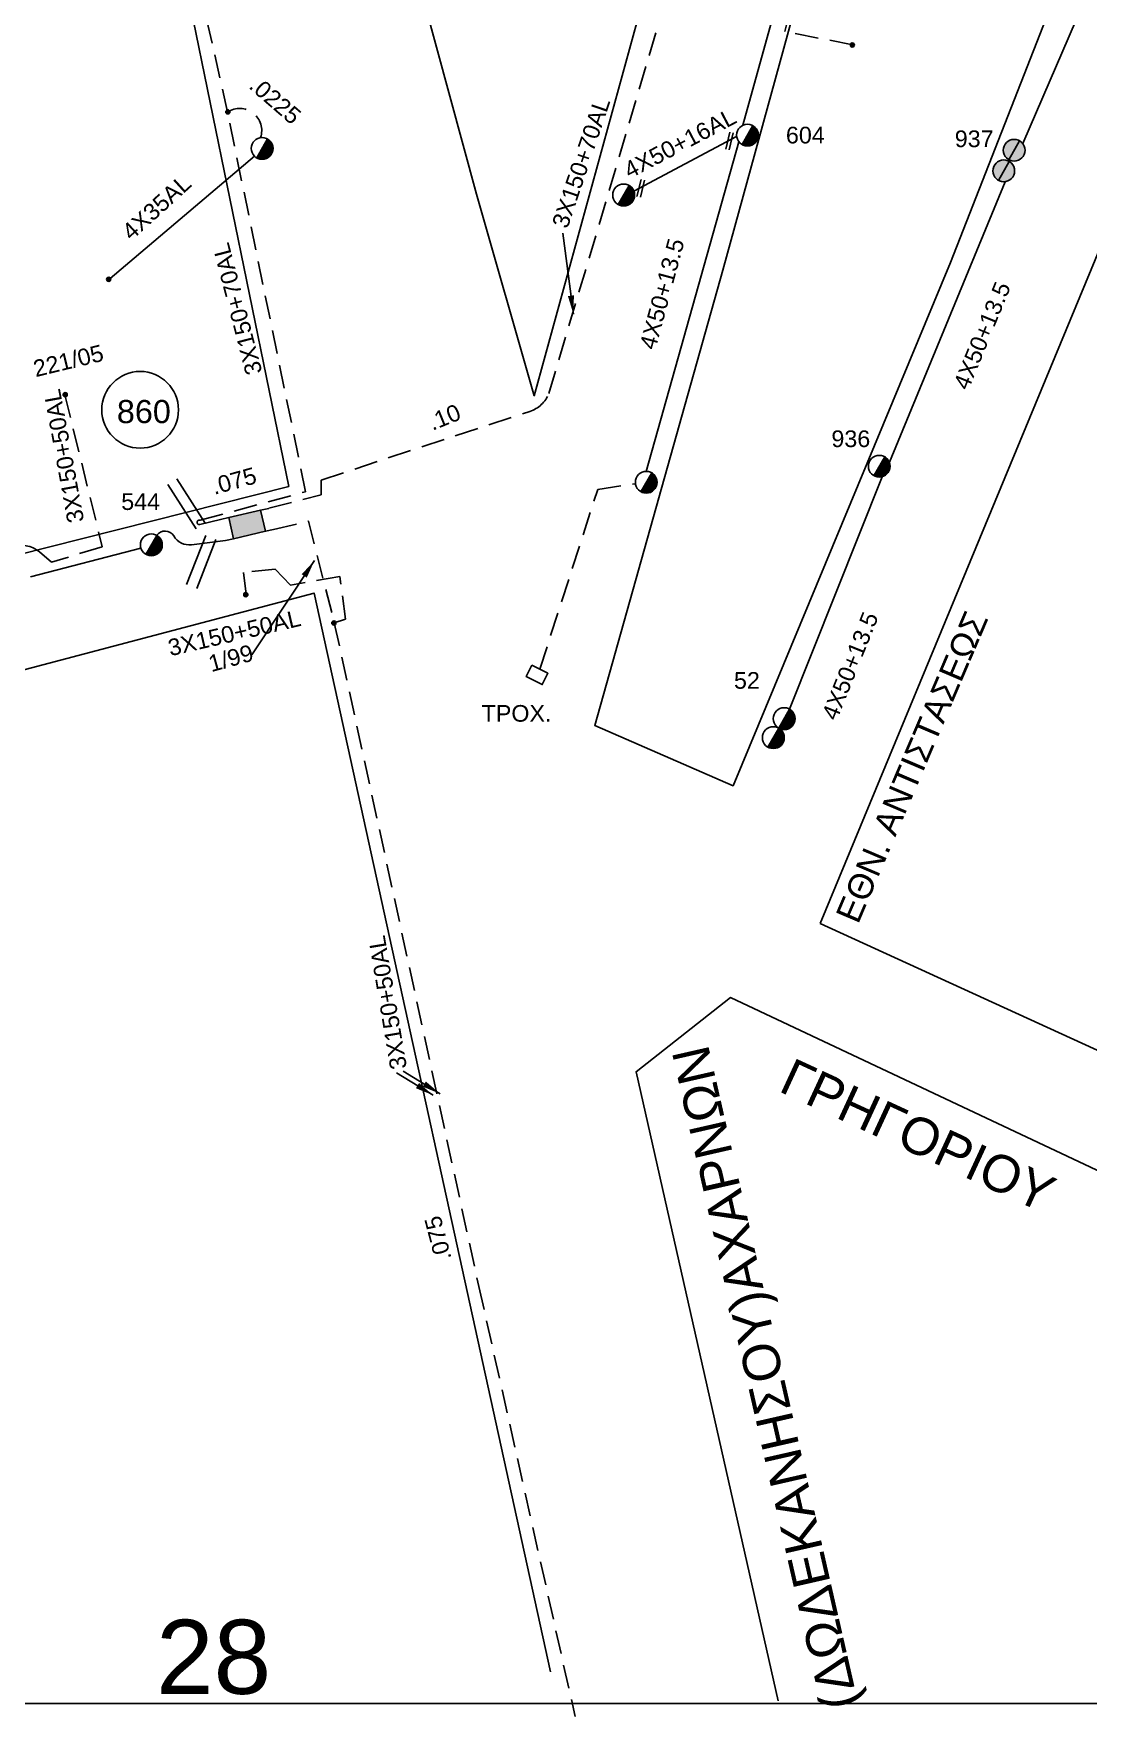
# Model space of a CAD drawing. Header units: millimetres. Extents: x 1905 to 5666, y 713 to 3158.
# Drawn here: x 2547.9 to 2661.7, y 735.3 to 917 of the extents above; entities that cross this region are included whole.
import ezdxf
from ezdxf.enums import TextEntityAlignment as Align

# ---------------------------------------------------------------- set-up
doc = ezdxf.new("R2010")
doc.units = ezdxf.units.MM
doc.linetypes.add('DASHED', pattern=[19.05, 12.7, -6.35])
for name, color, linetype in [('Link Box 4 Διευθύνσεων', 7, 'Continuous'), ('Γέφυρες Εναερίου Δικτύου', 7, 'Continuous'), ('Γυμνά εναέρια ΧΤ (3Φ)   4x35AL', 7, 'Continuous'), ('Γυμνά εναέρια ΧΤ και ΦΟΠ (3Φ)   4x50+16AL', 7, 'Continuous'), ('Επιγραφές - Σχήματα', 7, 'Continuous'), ('Επιτοίχιο Κουτί', 7, 'Continuous'), ('Καλώδια ΧΤ   3x150+50AL', 7, 'DASHED'), ('Καλώδια ΧΤ   3x150+70AL', 7, 'DASHED'), ('Καλώδια ΧΤ   4x50+13.5', 7, 'Continuous'), ('Μηχανική τομή', 7, 'Continuous'), ('Στύλος Ξύλινος', 7, 'Continuous'), ('Στύλος Ξύλινος @ 1', 7, 'Continuous'), ('Στύλος ΦΜ', 7, 'Continuous'), ('Στύλος ΦΜ @ 1', 7, 'Continuous'), ('Συνδέσεις', 7, 'Continuous'), ('Τομή', 7, 'Continuous'), ('Υπόβαθρο ΔΕΗ', 7, 'Continuous'), ('Υπόγεια Καλώδια Δικτύου ΧΤ   .075', 7, 'DASHED'), ('Υπόγεια Καλώδια Δικτύου ΧΤ   .10', 7, 'DASHED'), ('Υπόγεια Καλώδια Δικτύου ΧΤ   .15', 7, 'DASHED'), ('Υπόγεια καλώδια Παροχών ΧΤ   .0225', 7, 'DASHED')]:
    doc.layers.add(name, color=color, linetype=linetype)
doc.styles.get("Standard").update_dxf_attribs({"font": 'arial.ttf'})
doc.linetypes.add('SYN_LINE', pattern='A,0.5,-0.0001,["/\\/\\/\\/",Standard,S=0.1,R=0,X=0,Y=-0.05],-0.25', length=0.7501)
doc.dimstyles.new('ISO-25', dxfattribs={"dimtxt": 2.5, "dimasz": 2.5, "dimexe": 1.25, "dimexo": 0.625, "dimtad": 1, "dimtxsty": 'Standard', "dimcen": 2.5, "dimadec": 0, "dimazin": 0, "dimtfac": 1, "dimtmove": 0, "dimatfit": 3, "dimfxl": 1, "dimarcsym": 0})

# ---------------------------------------------------------------- blocks, each defined once
blk = doc.blocks.new('ΥΠΑΡΧΩΝ ΤΣΙΜΕΝΤΕΝΙΟΣ ΣΤΥΛΟΣ')
at = {"layer": 'Στύλος ΦΜ'}
blk.add_hatch(color=7, dxfattribs=at).paths.add_polyline_path([(-1.29, -2.28, 0.574793), (2.62, 0, 0.268822), (1.3, 2.27)])
at = {"layer": 'Στύλος ΦΜ', "color": 7}
blk.add_line((-1.29, -2.28), (1.3, 2.27), dxfattribs=at)
blk.add_circle((0, 0), 2.62, dxfattribs=at)
at = {"layer": 'Στύλος ΦΜ', "flags": 4}
for tag, p in [('ΑΡΙΘΜΟΣ', (-4.68, 8.05)), ('ΤΥΠΟΣ', (-4.91, 3.03))]:
    blk.add_attdef(tag, p, '', height=4, dxfattribs=at)
blk = doc.blocks.new('ΥΠΑΡΧΩΝ ΞΥΛΙΝΟΣ ΣΤΥΛΟΣ')
at = {"layer": 'Στύλος Ξύλινος'}
h = blk.add_hatch(color=7, dxfattribs=at)
h.paths.add_polyline_path([(-2.62, 0, 0.270008), (-1.29, -2.28), (1.3, 2.27, 0.576266)])
h.paths.add_polyline_path([(-1.29, -2.28, 0.574793), (2.62, 0, 0.268822), (1.3, 2.27)])
at = {"layer": 'Στύλος Ξύλινος', "color": 7}
blk.add_line((-1.29, -2.28), (1.3, 2.27), dxfattribs=at)
blk.add_circle((0, 0), 2.62, dxfattribs=at)
at = {"layer": 'Στύλος Ξύλινος', "flags": 4}
for tag, p in [('ΑΡΙΘΜΟΣ', (-4.91, 8.6)), ('ΤΥΠΟΣ', (-4.85, 3.39))]:
    blk.add_attdef(tag, p, '', height=4, dxfattribs=at)
blk = doc.blocks.new('LINK BOX 4 ΑΝΑΧΩΡΗΣΕΩΝ')
at = {"layer": 'Link Box 4 Διευθύνσεων', "ltscale": 40}
blk.add_hatch(color=256, dxfattribs=at).paths.add_polyline_path([(-3.54, 0), (-3.54, -4.67), (3.54, -4.67), (3.54, 0)])
for p, q in [((-3.54, 0), (-5.33, 0)), ((5.33, 0), (3.54, 0)), ((-3.54, -4.67), (-5.33, -4.67)), ((5.33, -4.67), (3.54, -4.67))]:
    blk.add_line(p, q, dxfattribs=at)
blk.add_lwpolyline([(-3.54, -4.67), (-3.54, 0), (3.54, 0), (3.54, -4.67)], close=True, dxfattribs=at)
blk = doc.blocks.new('ΤΟΜΗ')
at = {"layer": 'Τομή', "ltscale": 40}
for p, q in [((-5.68, 0), (5.68, 0)), ((5.68, -2.33), (-5.68, -2.33))]:
    blk.add_line(p, q, dxfattribs=at)
blk = doc.blocks.new('ΕΠΙΤΟΙΧΙΟ ΚΟΥΤΙ')
at = {"layer": 'Επιτοίχιο Κουτί', "ltscale": 40}
blk.add_lwpolyline([(-2.06, 1.35), (1.86, 1.35), (1.86, -1.39), (-2.06, -1.39)], close=True, dxfattribs=at)
blk = doc.blocks.new('_ΣΥΝΔΕΣΗ')
at = {"layer": 'Συνδέσεις', "linetype": 'SYN_LINE', "ltscale": 40}
blk.add_hatch(color=256, dxfattribs=at).paths.add_polyline_path([(0.5, -0.01, 1), (-0.5, -0.01, 1)])
at = {"layer": 'Συνδέσεις'}
blk.add_circle((0, -0.01), 0.5, dxfattribs=at)
blk = doc.blocks.new('ΜΗΧΑΝΙΚΗ ΤΟΜΗ')
at = {"layer": 'Μηχανική τομή', "ltscale": 40}
for p, q in [((-1.89, 0.78), (1.89, 0.78)), ((1.89, 0), (-1.89, 0))]:
    blk.add_line(p, q, dxfattribs=at)

msp = doc.modelspace()

# ---------------------------------------------------------------- linework, layer by layer
at = {"layer": 'Γέφυρες Εναερίου Δικτύου', "color": 5, "linetype": 'DASHED', "ltscale": 0.2}
msp.add_lwpolyline([(2602.51, 848.39), (2608.76, 867.8), (2612.84, 868.41)], dxfattribs=at)
at = {"layer": 'Γυμνά εναέρια ΧΤ (3Φ)   4x35AL', "color": 85, "linetype": 'SYN_LINE', "ltscale": 20}
msp.add_lwpolyline([(2571.69, 903.79), (2556.12, 890.57)], dxfattribs=at)
at = {"layer": 'Γυμνά εναέρια ΧΤ και ΦΟΠ (3Φ)   4x50+16AL', "color": 5, "ltscale": 0.2}
msp.add_lwpolyline([(2623.76, 905.92), (2612.66, 900.01)], dxfattribs=at)
at = {"layer": 'Γυμνά εναέρια ΧΤ και ΦΟΠ (3Φ)   4x50+16AL', "color": 6, "ltscale": 0.2}
msp.add_lwpolyline([(2568.57, 862.28), (2564.91, 861.82, -0.299502), (2562.98, 862.77, 0.54687), (2561.15, 862.84, 2.114819)], format="xyb", dxfattribs=at)
msp.add_lwpolyline([(2547.53, 858.37), (2559.44, 861.45)], dxfattribs=at)
at = {"layer": 'Επιγραφές - Σχήματα'}
msp.add_lwpolyline([(1913.02, 1736.66), (2919.02, 1736.66), (2919.02, 736.68), (1913.02, 736.68)], close=True, dxfattribs=at)
at = {"layer": 'Επιγραφές - Σχήματα', "ltscale": 0.2}
msp.add_circle((2559.35, 876.4), 4.14, dxfattribs=at)
at = {"layer": 'Καλώδια ΧΤ   3x150+50AL', "color": 62, "ltscale": 0.2}
msp.add_lwpolyline([(2551.23, 878.03), (2555.25, 861.61), (2549.78, 859.93), (2548.5, 861.04, 0.633547), (2543.69, 858.93), (2537.57, 857.26), (2536.99, 858.19, 0.649385), (2533.28, 857.68, -0.146976), (2532.28, 856.14), (2520.88, 853.34), (2519.44, 854.24, 0.697014), (2515.53, 851.2), (2507.85, 846.13), (2494.42, 837.79), (2493.27, 837.79, 0.3728), (2488.95, 834.05), (2474.8, 826.09, 0.177183), (2472.47, 823.37, 3.324205)], format="xyb", dxfattribs=at)
for points in [[(2573.76, 863.48), (2577.53, 864.37), (2580.32, 853.39), (2595.93, 781.71), (2606.32, 735.28)], [(2580.32, 853.39), (2581.53, 853.8), (2580.91, 858.41), (2575.58, 857.44), (2573.94, 859.18), (2570.5, 858.82), (2570.81, 856.47)]]:
    msp.add_lwpolyline(points, dxfattribs=at)
at = {"layer": 'Καλώδια ΧΤ   3x150+70AL', "color": 62, "ltscale": 0.2}
msp.add_lwpolyline([(2573.23, 865.76), (2578.91, 867.21), (2578.91, 868.81), (2601.43, 876.23, 0.21945), (2603.49, 878.15), (2616.09, 920.66), (2624.42, 949.15), (2625.85, 949.41, 0.33441), (2628.51, 952.27, 0.400196), (2627.2, 953.97, 5.920355)], format="xyb", dxfattribs=at)
at = {"layer": 'Καλώδια ΧΤ   3x150+70AL', "color": 85, "ltscale": 0.2}
msp.add_lwpolyline([(2568.04, 864.55), (2565.79, 864.01, -1.344709), (2565.82, 864.46), (2577.21, 867.55), (2568.79, 908.55), (2561.84, 939.52), (2560.8, 943.48)], format="xyb", dxfattribs=at)
at = {"layer": 'Καλώδια ΧΤ   4x50+13.5', "color": 30, "ltscale": 0.2}
for points in [[(2654.65, 905.15), (2666.82, 933.39)], [(2640.25, 870.74), (2652.74, 901.03)], [(2629.47, 844.06), (2639.47, 869.16)]]:
    msp.add_lwpolyline(points, dxfattribs=at)
at = {"layer": 'Καλώδια ΧΤ   4x50+13.5', "color": 5, "ltscale": 0.2}
for points in [[(2624.42, 907.13), (2630.97, 930.79)], [(2613.98, 869.75), (2624, 905.34)]]:
    msp.add_lwpolyline(points, dxfattribs=at)
at = {"layer": 'Υπόβαθρο ΔΕΗ', "ltscale": 0.2}
for points in [[(2594.92, 953.36), (2584.03, 942.45), (2595.67, 899.69), (2601.91, 877.91), (2619.72, 942.75)], [(2659.97, 925.79), (2634.53, 936.19), (2622.27, 891.49), (2608.43, 842.31), (2623.38, 835.79), (2646.86, 892.3)], [(2632.77, 820.93), (2685.91, 796.63), (2737.45, 894.28), (2673.88, 920.13)]]:
    msp.add_lwpolyline(points, close=True, dxfattribs=at)
msp.add_lwpolyline([(2575.39, 868.1), (2564.79, 919.95), (2548.38, 921.98), (2462.79, 863.91), (2472.03, 827.55, 0.915828), (2474.11, 826.29), (2509.87, 848.6, -0.124217), (2523.76, 855.07)], format="xyb", close=True, dxfattribs=at)
for points in [[(2603.67, 740.09), (2578.13, 856.6), (2520.19, 841.31), (2475.78, 812.13), (2493.18, 741.57)], [(2710.22, 737.27), (2756.58, 741.31), (2759.87, 746.51), (2683.28, 784.54), (2623.1, 812.92), (2612.9, 804.91), (2628.25, 736.96)]]:
    msp.add_lwpolyline(points, dxfattribs=at)
at = {"layer": 'Υπόγεια Καλώδια Δικτύου ΧΤ   .15', "color": 5, "ltscale": 0.2}
msp.add_lwpolyline([(2636.3, 915.82), (2628.97, 917.26), (2631.81, 928.54), (2632.6, 929.1, 0.45428), (2633.05, 933.65), (2635.85, 943.72), (2636.26, 944.43, 0.240966), (2636.52, 949.42), (2637.34, 952.33), (2627.57, 955.27)], format="xyb", dxfattribs=at)
at = {"layer": 'Υπόγεια καλώδια Παροχών ΧΤ   .0225', "color": 85, "ltscale": 0.2}
msp.add_arc((2570.1, 906.57), 2.38, 341.0025, 123.5683, dxfattribs=at)

# ---------------------------------------------------------------- block references
at = {"layer": 'Link Box 4 Διευθύνσεων', "xscale": 0.4999999999999999, "yscale": 0.4999999999999999, "zscale": 0.4999999999999999, "rotation": 13.09825096065179}
msp.add_blockref('LINK BOX 4 ΑΝΑΧΩΡΗΣΕΩΝ', (2570.64, 865.15), dxfattribs=at)
at = {"layer": 'Επιτοίχιο Κουτί', "xscale": 0.50000000000004, "yscale": 0.50000000000004, "zscale": 0.50000000000004, "rotation": 333.1296625761148}
msp.add_blockref('ΕΠΙΤΟΙΧΙΟ ΚΟΥΤΙ', (2602.25, 847.76), dxfattribs=at)
at = {"layer": 'Μηχανική τομή', "xscale": 0.5000000000003367, "yscale": 0.5000000000003367, "zscale": 0.5000000000003367, "rotation": 256.3459602610951}
for p in [(2622.8, 905.48), (2613.21, 900.37)]:
    msp.add_blockref('ΜΗΧΑΝΙΚΗ ΤΟΜΗ', p, dxfattribs=at)
at = {"layer": 'Στύλος Ξύλινος @ 1', "ltscale": 40}
ref = msp.add_blockref('ΥΠΑΡΧΩΝ ΞΥΛΙΝΟΣ ΣΤΥΛΟΣ', (2653.72, 904.43), dxfattribs=dict(at, xscale=0.4499999999998181, yscale=0.4499999999998181, zscale=0.4499999999998181))
ref.add_attrib('ΤΥΠΟΣ', '937', (2647.31, 904.77), dxfattribs={"layer": 'Στύλος Ξύλινος', "height": 1.8, "flags": 4})
at = {"layer": 'Στύλος Ξύλινος @ 1', "ltscale": 40, "xscale": 0.4499999999998181, "yscale": 0.4499999999998181, "zscale": 0.4499999999998181}
msp.add_blockref('ΥΠΑΡΧΩΝ ΞΥΛΙΝΟΣ ΣΤΥΛΟΣ', (2652.6, 902.2), dxfattribs=at)
at = {"layer": 'Στύλος ΦΜ @ 1', "ltscale": 40}
ref = msp.add_blockref('ΥΠΑΡΧΩΝ ΤΣΙΜΕΝΤΕΝΙΟΣ ΣΤΥΛΟΣ', (2624.93, 906.07), dxfattribs=dict(at, xscale=0.4499999999998181, yscale=0.4499999999998181, zscale=0.4499999999998181))
ref.add_attrib('ΤΥΠΟΣ', '604', (2629.08, 905.17), dxfattribs={"layer": 'Στύλος ΦΜ', "height": 1.8, "flags": 4})
at = {"layer": 'Στύλος ΦΜ @ 1', "ltscale": 40, "xscale": 0.4499999999998181, "yscale": 0.4499999999998181, "zscale": 0.4499999999998181}
for p in [(2572.52, 904.63), (2611.56, 899.6), (2614, 868.57), (2627.72, 840.99)]:
    msp.add_blockref('ΥΠΑΡΧΩΝ ΤΣΙΜΕΝΤΕΝΙΟΣ ΣΤΥΛΟΣ', p, dxfattribs=at)
at = {"layer": 'Στύλος ΦΜ @ 1', "ltscale": 40}
ref = msp.add_blockref('ΥΠΑΡΧΩΝ ΤΣΙΜΕΝΤΕΝΙΟΣ ΣΤΥΛΟΣ', (2639.16, 870.3), dxfattribs=dict(at, xscale=0.4499999999998181, yscale=0.4499999999998181, zscale=0.4499999999998181))
ref.add_attrib('ΤΥΠΟΣ', '936', (2633.99, 872.37), dxfattribs={"layer": 'Στύλος ΦΜ', "height": 1.8, "flags": 4})
ref = msp.add_blockref('ΥΠΑΡΧΩΝ ΤΣΙΜΕΝΤΕΝΙΟΣ ΣΤΥΛΟΣ', (2560.56, 861.81), dxfattribs=dict(at, xscale=0.4499999999998181, yscale=0.4499999999998181, zscale=0.4499999999998181))
ref.add_attrib('ΤΥΠΟΣ', '544', (2557.31, 865.58), dxfattribs={"layer": 'Στύλος ΦΜ', "height": 1.8, "flags": 4})
ref = msp.add_blockref('ΥΠΑΡΧΩΝ ΤΣΙΜΕΝΤΕΝΙΟΣ ΣΤΥΛΟΣ', (2628.89, 843.04), dxfattribs=dict(at, xscale=0.4499999999998181, yscale=0.4499999999998181, zscale=0.4499999999998181))
ref.add_attrib('ΤΥΠΟΣ', '52', (2623.47, 846.27), dxfattribs={"layer": 'Στύλος ΦΜ', "height": 1.8, "flags": 4})
at = {"layer": 'Συνδέσεις', "xscale": 0.4499999999998181, "yscale": 0.4499999999998181, "zscale": 0.4499999999998181}
for p in [(2636.25, 915.8), (2568.82, 908.58), (2555.96, 890.5), (2551.26, 878.04), (2570.76, 856.44), (2580.27, 853.37)]:
    msp.add_blockref('_ΣΥΝΔΕΣΗ', p, dxfattribs=at)
at = {"layer": 'Τομή'}
for p, xscale, yscale, zscale, rotation in [((2564.86, 866.56), 0.4999999999998802, 0.4999999999998802, 0.4999999999998802, 302.5984685088809), ((2565.4, 860.18), 0.5000000000000228, 0.5000000000000228, 0.5000000000000228, 68.73140600557001)]:
    msp.add_blockref('ΤΟΜΗ', p, dxfattribs=dict(at, xscale=xscale, yscale=yscale, zscale=zscale, rotation=rotation))

# ---------------------------------------------------------------- texts
at = {"layer": 'Γυμνά εναέρια ΧΤ (3Φ)   4x35AL', "ltscale": 0.2}
msp.add_text('4X35AL', height=1.8, rotation=42.2895, dxfattribs=at).set_placement((2561.11, 898.28), align=Align.MIDDLE)
at = {"layer": 'Γυμνά εναέρια ΧΤ και ΦΟΠ (3Φ)   4x50+16AL', "ltscale": 0.2}
msp.add_text('4X50+16AL', height=1.8, rotation=27.6773, dxfattribs=at).set_placement((2617.63, 905.19), align=Align.MIDDLE)
at = {"layer": 'Επιγραφές - Σχήματα', "ltscale": 0.2, "attachment_point": 1}
for s, insert, char_height, width, rotation in [('221/05', (2547.65, 881.67), 1.8, 6.948, 13.6211), ('\\PΕΘΝ. ΑΝΤΙΣΤΑΣΕΩΣ', (2630.24, 823.57), 2.7, 82.7026, 66.9284), ('1/99', (2566.55, 849.79), 1.8, 6.948, 15.4632), ('(ΔΩΔΕΚΑΝΗΣΟΥ)ΑΧΑΡΝΩΝ', (2633.03, 735.65), 4, 58.0043, 102.8464), ('ΓΡΗΓΟΡΙΟΥ', (2629.83, 806.48), 4, 58.0043, 335.231)]:
    msp.add_mtext(s, dxfattribs=dict(at, insert=insert, char_height=char_height, width=width, rotation=rotation))
for s, insert, char_height, width in [('860', (2556.84, 877.46), 2.5, 5.5926), ('ΤΡΟΧ.', (2596.22, 844.51), 1.8, 10.3937), ('28', (2561.07, 745.71), 8, 50.8867)]:
    msp.add_mtext(s, dxfattribs=dict(at, insert=insert, char_height=char_height, width=width))
at = {"layer": 'Καλώδια ΧΤ   3x150+50AL', "ltscale": 0.2}
for rotation, p in [(100.3984, (2551.11, 871.4)), (13.1085, (2569.52, 852.31)), (99.5335, (2586.07, 812.37))]:
    msp.add_text('3X150+50AL', height=1.8, rotation=rotation, dxfattribs=at).set_placement(p, align=Align.MIDDLE)
at = {"layer": 'Καλώδια ΧΤ   3x150+70AL', "ltscale": 0.2}
for rotation, p in [(71.3968, (2606.96, 903.09)), (104.5476, (2569.85, 887.29))]:
    msp.add_text('3X150+70AL', height=1.8, rotation=rotation, dxfattribs=at).set_placement(p, align=Align.MIDDLE)
at = {"layer": 'Καλώδια ΧΤ   4x50+13.5', "ltscale": 0.2}
for rotation, p in [(74.9682, (2615.69, 888.92)), (67.7191, (2650.25, 884.41)), (68.115, (2636, 848.74))]:
    msp.add_text('4X50+13.5', height=1.8, rotation=rotation, dxfattribs=at).set_placement(p, align=Align.MIDDLE)
at = {"layer": 'Υπόγεια Καλώδια Δικτύου ΧΤ   .075', "ltscale": 0.2, "char_height": 1.8, "width": 6.948, "attachment_point": 1}
for insert, rotation in [((2566.88, 868.94), 15.4632), ((2591.25, 784.3), 104.6782)]:
    msp.add_mtext('.075', dxfattribs=dict(at, insert=insert, rotation=rotation))
at = {"layer": 'Υπόγεια Καλώδια Δικτύου ΧΤ   .10', "ltscale": 0.2}
msp.add_text('.10', height=1.8, rotation=22.0202, dxfattribs=at).set_placement((2592.2, 875.61), align=Align.MIDDLE)
at = {"layer": 'Υπόγεια καλώδια Παροχών ΧΤ   .0225', "ltscale": 0.2}
msp.add_text('.0225', height=1.8, rotation=319.1122, dxfattribs=at).set_placement((2573.95, 909.84), align=Align.MIDDLE)

# ---------------------------------------------------------------- leaders
at = {"layer": 'Επιγραφές - Σχήματα', "ltscale": 40}
for points in [[(2606.13, 886.74), (2604.98, 895.46)], [(2578.18, 860.12), (2571.41, 849.92)], [(2591, 802.36), (2587.03, 804.79)], [(2591.74, 802.53), (2587.77, 804.95)]]:
    msp.add_leader(points, dimstyle='ISO-25', override={"dimasz": 2, "dimtad": 0}, dxfattribs=at)

doc.saveas('drawing.dxf')
